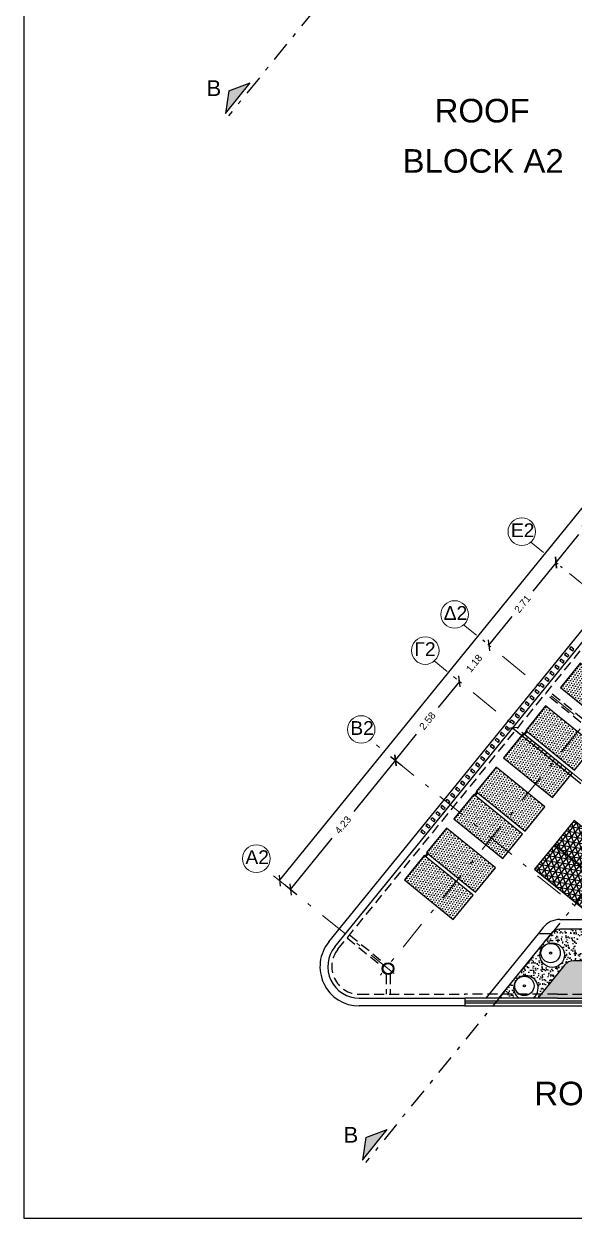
# Model space of a CAD drawing. Header units: inches. Extents: x 8644 to 9016, y -609 to 809.
# Drawn here: x 8836.09 to 8850.08, y -608.64 to -578.27 of the extents above; entities that cross this region are included whole.
import ezdxf

# ---------------------------------------------------------------- set-up
doc = ezdxf.new("R2010")
doc.units = ezdxf.units.IN
doc.header["$MEASUREMENT"] = 0
doc.linetypes.add('DASHDOT', pattern=[1, 0.5, -0.25, 0, -0.25])
doc.linetypes.add('DASHED', pattern=[19.05, 12.7, -6.35])
doc.layers.add('axis', color=8, linetype='DASHDOT', lineweight=15)
for name, color, linetype in [('DIMENSIONS', 6, 'Continuous'), ('DIMS', 6, 'Continuous'), ('floors', 8, 'Continuous'), ('NOTES', 7, 'Continuous'), ('provoles', 2, 'Continuous'), ('walls', 1, 'Continuous')]:
    doc.layers.add(name, color=color, linetype=linetype)
doc.styles.get("Standard").update_dxf_attribs({"font": 'arial.ttf'})
doc.styles.add('style1', font='arial.ttf')
doc.dimstyles.new('ekato', dxfattribs={"dimtxt": 0.18, "dimasz": 0.2, "dimexe": 0.2, "dimexo": 0.2, "dimgap": 0.2, "dimtad": 0, "dimzin": 0, "dimdsep": 46, "dimtxsty": 'style1', "dimblk": 'OBLIQUE', "dimcen": 0.2, "dimadec": 0, "dimazin": 0, "dimtfac": 1, "dimtofl": 0, "dimtmove": 0, "dimatfit": 3, "dimfxl": 1, "dimtolj": 1, "dimtzin": 0, "dimarcsym": 0})

# ---------------------------------------------------------------- blocks, each defined once
blk = doc.blocks.new('_Oblique')
at = {"color": 0, "linetype": 'ByBlock', "lineweight": -2}
blk.add_line((-0.5, -0.5), (0.5, 0.5), dxfattribs=at)
blk = doc.blocks.new('*D15423')
at = {"layer": 'DEFPOINTS', "color": 0, "transparency": 16777216}
for p in [(8862.674, -575.286), (8862.692, -575.3), (8842.579, -600.042)]:
    blk.add_point(p, dxfattribs=at)
at = {"layer": 'DIMENSIONS', "color": 0, "lineweight": -2, "transparency": 16777216}
for p, q in [((8862.692, -575.3), (8852.961, -587.288)), ((8862.829, -575.412), (8862.847, -575.426)), ((8842.596, -600.057), (8852.327, -588.069)), ((8842.734, -600.168), (8842.752, -600.183))]:
    blk.add_line(p, q, dxfattribs=at)
at = {"layer": 'DIMENSIONS', "color": 0, "lineweight": -2, "transparency": 16777216, "xscale": 0.2, "yscale": 0.2, "zscale": 0.2}
for p, rotation in [((8862.692, -575.3), 50.93301945745934), ((8842.596, -600.057), 230.9330194574593)]:
    blk.add_blockref('_Oblique', p, dxfattribs=dict(at, rotation=rotation))
at = {"layer": 'DIMENSIONS', "color": 0, "transparency": 16777216, "insert": (8852.644, -587.678), "char_height": 0.18, "attachment_point": 5, "rotation": 50.933, "style": 'style1'}
blk.add_mtext('\\A1;31.90', dxfattribs=at)
blk = doc.blocks.new('*D15424')
at = {"layer": 'DEFPOINTS', "color": 0, "transparency": 16777216}
for p in [(8845.263, -596.771), (8842.596, -600.057), (8842.874, -600.282)]:
    blk.add_point(p, dxfattribs=at)
at = {"layer": 'DIMENSIONS', "color": 0, "lineweight": -2, "transparency": 16777216}
for p, q in [((8845.541, -596.997), (8844.484, -598.3)), ((8845.419, -596.897), (8845.697, -597.123)), ((8842.874, -600.282), (8843.932, -598.979)), ((8842.752, -600.183), (8843.03, -600.408))]:
    blk.add_line(p, q, dxfattribs=at)
at = {"layer": 'DIMENSIONS', "color": 0, "lineweight": -2, "transparency": 16777216, "xscale": 0.2, "yscale": 0.2, "zscale": 0.2}
for p, rotation in [((8845.541, -596.997), 50.93301945746941), ((8842.874, -600.282), 230.9330194574694)]:
    blk.add_blockref('_Oblique', p, dxfattribs=dict(at, rotation=rotation))
at = {"layer": 'DIMENSIONS', "color": 0, "transparency": 16777216, "insert": (8844.208, -598.64), "char_height": 0.18, "attachment_point": 5, "rotation": 50.933, "style": 'style1'}
blk.add_mtext('\\A1;4.23', dxfattribs=at)
blk = doc.blocks.new('*D15425')
at = {"layer": 'DEFPOINTS', "color": 0, "transparency": 16777216}
for p in [(8847.17, -594.991), (8847.25, -595.056), (8845.263, -596.771)]:
    blk.add_point(p, dxfattribs=at)
at = {"layer": 'DIMENSIONS', "color": 0, "lineweight": -2, "transparency": 16777216}
for p, q in [((8847.17, -594.991), (8846.63, -595.656)), ((8847.095, -594.93), (8847.014, -594.865)), ((8845.541, -596.997), (8846.081, -596.332)), ((8845.419, -596.897), (8845.697, -597.123))]:
    blk.add_line(p, q, dxfattribs=at)
at = {"layer": 'DIMENSIONS', "color": 0, "lineweight": -2, "transparency": 16777216, "xscale": 0.2, "yscale": 0.2, "zscale": 0.2}
for p, rotation in [((8847.17, -594.991), 50.9330194575321), ((8845.541, -596.997), 230.9330194575321)]:
    blk.add_blockref('_Oblique', p, dxfattribs=dict(at, rotation=rotation))
at = {"layer": 'DIMENSIONS', "color": 0, "transparency": 16777216, "insert": (8846.356, -595.994), "char_height": 0.18, "attachment_point": 5, "rotation": 50.933, "style": 'style1'}
blk.add_mtext('\\A1;2.58', dxfattribs=at)
blk = doc.blocks.new('*D15426')
at = {"layer": 'DEFPOINTS', "color": 0, "transparency": 16777216}
for p in [(8847.916, -594.071), (8847.968, -594.113), (8847.25, -595.056)]:
    blk.add_point(p, dxfattribs=at)
at = {"layer": 'DIMENSIONS', "color": 0, "lineweight": -2, "transparency": 16777216}
for p, q in [((8847.813, -593.987), (8847.761, -593.945)), ((8847.916, -594.071), (8848.042, -593.916)), ((8847.095, -594.93), (8847.014, -594.865)), ((8847.17, -594.991), (8847.044, -595.146))]:
    blk.add_line(p, q, dxfattribs=at)
at = {"layer": 'DIMENSIONS', "color": 0, "lineweight": -2, "transparency": 16777216, "xscale": 0.2, "yscale": 0.2, "zscale": 0.2}
for p, rotation in [((8847.916, -594.071), 230.9330194575321), ((8847.17, -594.991), 50.93301945753208)]:
    blk.add_blockref('_Oblique', p, dxfattribs=dict(at, rotation=rotation))
at = {"layer": 'DIMENSIONS', "color": 0, "transparency": 16777216, "insert": (8847.543, -594.531), "char_height": 0.18, "attachment_point": 5, "rotation": 50.933, "style": 'style1'}
blk.add_mtext('\\A1;1.18', dxfattribs=at)
blk = doc.blocks.new('*D15427')
at = {"layer": 'DEFPOINTS', "color": 0, "transparency": 16777216}
for p in [(8849.584, -591.933), (8849.625, -591.966), (8847.968, -594.113)]:
    blk.add_point(p, dxfattribs=at)
at = {"layer": 'DIMENSIONS', "color": 0, "lineweight": -2, "transparency": 16777216}
for p, q in [((8849.625, -591.966), (8849.034, -592.694)), ((8849.74, -592.059), (8849.78, -592.092)), ((8847.916, -594.071), (8848.507, -593.343)), ((8847.813, -593.987), (8847.761, -593.945))]:
    blk.add_line(p, q, dxfattribs=at)
at = {"layer": 'DIMENSIONS', "color": 0, "lineweight": -2, "transparency": 16777216, "xscale": 0.2, "yscale": 0.2, "zscale": 0.2}
for p, rotation in [((8849.625, -591.966), 50.9330194575321), ((8847.916, -594.071), 230.9330194575321)]:
    blk.add_blockref('_Oblique', p, dxfattribs=dict(at, rotation=rotation))
at = {"layer": 'DIMENSIONS', "color": 0, "transparency": 16777216, "insert": (8848.771, -593.019), "char_height": 0.18, "attachment_point": 5, "rotation": 50.933, "style": 'style1'}
blk.add_mtext('\\A1;2.71', dxfattribs=at)
blk = doc.blocks.new('*D15428')
at = {"layer": 'DEFPOINTS', "color": 0, "transparency": 16777216}
for p in [(8851.326, -589.87), (8851.326, -589.87), (8849.584, -591.933)]:
    blk.add_point(p, dxfattribs=at)
at = {"layer": 'DIMENSIONS', "color": 0, "lineweight": -2, "transparency": 16777216}
for p, q in [((8851.326, -589.87), (8850.75, -590.58)), ((8849.625, -591.966), (8850.202, -591.256)), ((8849.74, -592.059), (8849.78, -592.092))]:
    blk.add_line(p, q, dxfattribs=at)
at = {"layer": 'DIMENSIONS', "color": 0, "lineweight": -2, "transparency": 16777216, "xscale": 0.2, "yscale": 0.2, "zscale": 0.2}
for p, rotation in [((8851.326, -589.87), 50.9330194575321), ((8849.625, -591.966), 230.9330194575321)]:
    blk.add_blockref('_Oblique', p, dxfattribs=dict(at, rotation=rotation))
at = {"layer": 'DIMENSIONS', "color": 0, "transparency": 16777216, "insert": (8850.476, -590.918), "char_height": 0.18, "attachment_point": 5, "rotation": 50.933, "style": 'style1'}
blk.add_mtext('\\A1;2.70', dxfattribs=at)
blk = doc.blocks.new('*D15458')
at = {"layer": 'DEFPOINTS', "color": 0, "transparency": 16777216}
for p in [(8848.519, -596.175), (8852.673, -599.547), (8852.673, -599.547)]:
    blk.add_point(p, dxfattribs=at)
at = {"layer": 'DIMENSIONS', "color": 0, "lineweight": -2, "transparency": 16777216}
for p, q in [((8848.519, -596.175), (8850.258, -597.587)), ((8852.673, -599.547), (8850.933, -598.135))]:
    blk.add_line(p, q, dxfattribs=at)
at = {"layer": 'DIMENSIONS', "color": 0, "lineweight": -2, "transparency": 16777216, "xscale": 0.2, "yscale": 0.2, "zscale": 0.2}
for p, rotation in [((8848.519, -596.175), 140.9330194572244), ((8852.673, -599.547), 320.9330194572244)]:
    blk.add_blockref('_Oblique', p, dxfattribs=dict(at, rotation=rotation))
at = {"layer": 'DIMENSIONS', "color": 0, "transparency": 16777216, "insert": (8850.596, -597.861), "char_height": 0.18, "attachment_point": 5, "rotation": 320.933, "style": 'style1'}
blk.add_mtext('\\A1;5.35', dxfattribs=at)

msp = doc.modelspace()

# ---------------------------------------------------------------- hatches: boundary and pattern name
at = {"layer": 'DIMENSIONS'}
h = msp.add_hatch(color=7, dxfattribs=at)
h.dxf.hatch_style = 1
h.paths.add_polyline_path([(8841.8503, -579.7667), (8841.3023, -579.9658), (8841.2201, -580.5431)])
h = msp.add_hatch(color=7, dxfattribs=at)
h.dxf.hatch_style = 1
h.paths.add_polyline_path([(8845.3348, -606.387), (8844.7868, -606.5862), (8844.7046, -607.1634)])
at = {"layer": 'floors'}
h = msp.add_hatch(dxfattribs=at)
h.set_pattern_fill('AR-CONC', color=256, scale=0.05, angle=95.93302)
h.set_pattern_definition([(145.9330195, (-2532.53446, 1426.8528), (-0.005862075, 0.359952269), [0.0375, -0.4125]), (90.9330195, (-2532.53446, 1426.8528), (-0.366910407, -0.107879508), [0.03, -0.33]), (196.384464, (-2532.53495, 1426.8828), (-0.372772478, 0.252072761), [0.031870096, -0.350571056]), (142.1172195, (-2532.63393, 1426.84246), (0.027158223, 0.539316793), [0.05625, -0.61875]), (192.568655, (-2532.63166, 1426.8874), (-0.532756348, 0.414482416), [0.04780517, -0.52585688]), (87.1171834, (-2532.63393, 1426.84246), (-0.532756348, 0.414482416), [0.045, -0.495]), (116.9330195, (-2532.61423, 1426.89478), (0.169381237, 0.3176633386), [0.0375, -0.4125]), (61.9330195, (-2532.61423, 1426.89478), (-0.373208096, 0.083528151), [0.03, -0.33]), (167.3844642, (-2532.6001, 1426.92125), (-0.203826858, 0.401191486), [0.031870095, -0.350571056]), (133.4330195, (-2532.53446, 1426.8528), (-0.1661837958, -0.011157554), [0, -0.326, 0, -0.335, 0, -0.33125]), (103.4330195, (-2532.53446, 1426.8528), (-0.2097456976, 0.110445857), [0, -0.191, 0, -0.3185, 0, -0.12625]), (63.4330195, (-2532.52294, 1426.7419), (-0.016372455, 0.2666471857), [0, -0.125, 0, -0.39, 0, -0.5175]), (53.4330195, (-2532.51777, 1426.69216), (-0.079925123, 0.284857427), [0, -0.1625, 0, -0.259, 0, -0.3675])])
edge = h.paths.add_edge_path()
edge.add_line((8853.3061, -602.0953), (8853.1813, -602.0953))
edge.add_line((8853.1813, -602.0953), (8852.2312, -602.0953))
edge.add_line((8852.2312, -602.0953), (8852.1949, -602.14))
edge.add_arc((8852.0688, -602.2953), 0.2, 0, 50.93302, ccw=False)
edge.add_arc((8852.0688, -602.2953), 0.2, -180, 0, ccw=False)
edge.add_arc((8852.0688, -602.2953), 0.2, 140.93302, 180, ccw=False)
edge.add_line((8851.9135, -602.1693), (8851.8224, -602.0953))
edge.add_line((8851.8224, -602.0953), (8850.0746, -602.0953))
edge.add_arc((8850.0746, -602.3953), 0.3, 90, 140.93302)
edge.add_line((8849.8417, -602.2062), (8849.1606, -603.0453))
edge.add_line((8849.1606, -603.0453), (8849.6585, -603.0453))
edge.add_line((8849.6585, -603.0453), (8850.4085, -603.0453))
edge.add_line((8850.4085, -603.0453), (8850.5632, -603.0453))
edge.add_arc((8850.5632, -603.5453), 0.5, 37.21017, 90, ccw=False)
edge.add_line((8850.9614, -603.2429), (8851.4586, -603.8977))
edge.add_arc((8851.8568, -603.5953), 0.5, 217.21017, 270)
edge.add_line((8851.8568, -604.0953), (8853.3061, -604.0953))
edge.add_line((8853.3061, -604.0953), (8853.3061, -602.0953))
edge = h.paths.add_edge_path(flags=16)
edge.add_line((8852.1188, -602.7453), (8852.1188, -603.3453))
edge.add_arc((8852.1188, -603.3953), 0.05, 0, 90, ccw=False)
edge.add_line((8852.1688, -603.3953), (8852.481, -603.3953))
edge.add_arc((8852.4938, -603.3953), 0.0128, 0, 180, ccw=False)
edge.add_line((8852.5065, -603.3953), (8852.7688, -603.3953))
edge.add_arc((8852.1188, -603.3953), 0.65, -270, 0, ccw=False)
edge = h.paths.add_edge_path(flags=0)
edge.add_line((8851.8063, -602.8541), (8851.9313, -603.0706))
edge.add_arc((8852.1188, -603.3953), 0.375, 120, 330)
edge.add_line((8852.4435, -603.5828), (8852.66, -603.7078))
edge.add_arc((8852.1188, -603.3953), 0.625, 120, 330, ccw=False)
edge = h.paths.add_edge_path()
edge.add_line((8857.571, -603.4297), (8864.0262, -595.4772))
edge.add_line((8864.0262, -595.4772), (8863.8709, -595.3512))
edge.add_line((8863.8709, -595.3512), (8863.8394, -595.39))
edge.add_line((8863.8394, -595.39), (8862.5944, -594.3794))
edge.add_line((8862.5944, -594.3794), (8862.0587, -595.0393))
edge.add_arc((8861.9326, -595.1946), 0.2, 0, 50.93302, ccw=False)
edge.add_arc((8861.9326, -595.1946), 0.2, -53.54449, 0, ccw=False)
edge.add_line((8862.0515, -595.3554), (8862.4086, -595.6453))
edge.add_line((8862.4086, -595.6453), (8862.188, -595.9171))
edge.add_line((8862.188, -595.9171), (8862.3433, -596.0431))
edge.add_line((8862.3433, -596.0431), (8862.1227, -596.3149))
edge.add_line((8862.1227, -596.3149), (8861.9674, -596.1888))
edge.add_line((8861.9674, -596.1888), (8861.8729, -596.3053))
edge.add_line((8861.8729, -596.3053), (8862.0281, -596.4313))
edge.add_line((8862.0281, -596.4313), (8861.8076, -596.7031))
edge.add_line((8861.8076, -596.7031), (8861.6523, -596.577))
edge.add_line((8861.6523, -596.577), (8861.5577, -596.6935))
edge.add_line((8861.5577, -596.6935), (8861.713, -596.8195))
edge.add_line((8861.713, -596.8195), (8861.4924, -597.0913))
edge.add_line((8861.4924, -597.0913), (8861.3372, -596.9652))
edge.add_line((8861.3372, -596.9652), (8861.2426, -597.0817))
edge.add_line((8861.2426, -597.0817), (8861.3979, -597.2077))
edge.add_line((8861.3979, -597.2077), (8861.1773, -597.4795))
edge.add_line((8861.1773, -597.4795), (8861.0221, -597.3534))
edge.add_line((8861.0221, -597.3534), (8860.896, -597.5087))
edge.add_line((8860.896, -597.5087), (8860.3886, -597.0968))
edge.add_line((8860.3886, -597.0968), (8858.6239, -599.2707))
edge.add_line((8858.6239, -599.2707), (8858.8729, -599.4728))
edge.add_arc((8859.016, -599.428), 0.15, 180, 197.37571, ccw=False)
edge.add_arc((8859.016, -599.3486), 0.1697, 207.89614, 332.10386)
edge.add_arc((8859.016, -599.428), 0.15, -162.62429, 0, ccw=False)
edge.add_line((8858.8729, -599.4728), (8858.6239, -599.2707))
edge.add_line((8858.6239, -599.2707), (8856.2949, -602.14))
edge.add_arc((8856.1688, -602.2953), 0.2, 0, 50.93302, ccw=False)
edge.add_arc((8856.1688, -602.2953), 0.2, -180, 0, ccw=False)
edge.add_arc((8856.1688, -602.2953), 0.2, 140.93302, 180, ccw=False)
edge.add_line((8856.0135, -602.1693), (8855.9007, -602.0777))
edge.add_arc((8855.7448, -601.3953), 0.7, 270, 282.87219, ccw=False)
edge.add_line((8855.7448, -602.0953), (8853.3061, -602.0953))
edge.add_line((8853.3061, -602.0953), (8853.3061, -604.0953))
edge.add_line((8853.3061, -604.0953), (8856.1734, -604.0953))
edge.add_arc((8856.1734, -602.2953), 1.8, 270, 320.93302)
edge = h.paths.add_edge_path(flags=16)
edge.add_arc((8859.6519, -598.8364), 0.128, 0, 360)
h.paths.add_polyline_path([(8859.7299, -598.8418), (8860.8136, -598.8418), (8860.8136, -598.5418), (8859.7299, -598.5418)], flags=16)
h.paths.add_polyline_path([(8855.2929, -603.3827), (8855.2929, -602.8033), (8854.922, -602.8033), (8854.922, -603.3827)], flags=16)
h.paths.add_polyline_path([(8857.778, -601.132), (8858.2279, -601.4971), (8858.4616, -601.2091), (8858.0118, -600.844)], flags=16)
h.paths.add_polyline_path([(8857.8246, -600.1732), (8858.2744, -600.5384), (8858.5082, -600.2504), (8858.0583, -599.8852)], flags=17)
h.paths.add_polyline_path([(8859.1562, -598.4691), (8861.5191, -598.4691), (8861.5191, -597.6536), (8859.1562, -597.6536)], flags=17)
h.paths.add_polyline_path([(8860.1399, -596.0176), (8860.7642, -596.0176), (8860.7642, -595.6267), (8860.1399, -595.6267)], flags=17)
edge = h.paths.add_edge_path()
edge.add_line((8859.2948, -596.4665), (8858.8678, -596.1199))
edge.add_line((8858.8678, -596.1199), (8858.698, -596.329))
edge.add_arc((8858.6787, -596.3528), 0.0307, 0, 50.93302, ccw=False)
edge.add_arc((8858.6787, -596.3528), 0.0307, -129.06698, 0, ccw=False)
edge.add_line((8858.6593, -596.3767), (8858.3636, -596.7411))
edge.add_line((8858.3636, -596.7411), (8858.9847, -597.2452))
edge.add_line((8858.9847, -597.2452), (8859.6058, -597.7494))
edge.add_line((8859.6058, -597.7494), (8858.4714, -599.147))
edge.add_line((8858.4714, -599.147), (8858.6239, -599.2707))
edge.add_line((8858.6239, -599.2707), (8860.3255, -597.1744))
edge.add_line((8860.3255, -597.1744), (8859.3578, -596.3889))
edge.add_line((8859.3578, -596.3889), (8859.2948, -596.4665))
h = msp.add_hatch(dxfattribs=at)
h.set_pattern_fill('DOTS', color=256, angle=410.93302, style=0)
h.set_pattern_definition([(50.9330195, (9077.77289, -2250.85687), (-0.0288309688, 0.0636520835), [0, -0.0625])])
h.paths.add_polyline_path([(8849.7383, -595.1492), (8850.9805, -596.1576), (8851.4847, -595.5365), (8850.2424, -594.5281)])
h = msp.add_hatch(dxfattribs=at)
h.set_pattern_fill('DOTS', color=256, angle=410.93302, style=0)
h.set_pattern_definition([(50.9330195, (9076.89057, -2251.94384), (-0.0288309688, 0.0636520835), [0, -0.0625])])
h.paths.add_polyline_path([(8848.8559, -596.2362), (8850.0982, -597.2446), (8850.6024, -596.6234), (8849.3601, -595.6151)])
h = msp.add_hatch(dxfattribs=at)
h.set_pattern_fill('DOTS', color=256, angle=410.93302, style=0)
h.set_pattern_definition([(50.9330195, (9076.323364, -2252.64261), (-0.0288309688, 0.0636520835), [0, -0.0625])])
h.paths.add_polyline_path([(8848.2887, -596.935), (8849.531, -597.9433), (8850.0352, -597.3222), (8848.7929, -596.3138)])
h = msp.add_hatch(dxfattribs=at)
h.set_pattern_fill('DOTS', color=256, angle=410.93302, style=0)
h.set_pattern_definition([(50.9330195, (9075.63011, -2253.49666), (-0.0288309688, 0.0636520835), [0, -0.0625])])
h.paths.add_polyline_path([(8847.5955, -597.789), (8848.8377, -598.7974), (8849.3419, -598.1762), (8848.0997, -597.1679)])
h = msp.add_hatch(dxfattribs=at)
h.set_pattern_fill('DOTS', color=256, angle=410.93302, style=0)
h.set_pattern_definition([(50.9330195, (9075.06291, -2254.19543), (-0.0288309688, 0.0636520835), [0, -0.0625])])
h.paths.add_polyline_path([(8847.0283, -598.4878), (8848.2705, -599.4961), (8848.7747, -598.875), (8847.5325, -597.8666)])
h = msp.add_hatch(dxfattribs=at)
h.set_pattern_fill('NET3', color=256, angle=50.93302)
h.set_pattern_definition([(50.93302, (8538.64179, -414.69459), (-0.097051217, 0.07877856), []), (110.93302, (8538.64179, -414.69459), (-0.11674984, -0.04465954), []), (170.93302, (8538.64179, -414.69459), (-0.019698625, -0.1234381), [])])
h.paths.add_polyline_path([(8850.0891, -598.5251), (8849.5849, -599.1463), (8850.8272, -600.1546), (8851.3314, -599.5335)])
h = msp.add_hatch(dxfattribs=at)
h.set_pattern_fill('DOTS', color=256, angle=410.93302, style=0)
h.set_pattern_definition([(50.9330195, (9074.369656, -2255.04948), (-0.0288309688, 0.0636520835), [0, -0.0625])])
h.paths.add_polyline_path([(8846.335, -599.3418), (8847.5773, -600.3502), (8848.0815, -599.7291), (8846.8392, -598.7207)])
h = msp.add_hatch(dxfattribs=at)
h.set_pattern_fill('NET3', color=256, angle=50.93302)
h.set_pattern_definition([(50.93302, (8538.1376, -415.31572), (-0.097051217, 0.07877856), []), (110.93302, (8538.1376, -415.31572), (-0.11674984, -0.04465954), []), (170.93302, (8538.1376, -415.31572), (-0.019698625, -0.1234381), [])])
h.paths.add_polyline_path([(8849.5849, -599.1463), (8849.0807, -599.7674), (8850.323, -600.7758), (8850.8272, -600.1546)])
h = msp.add_hatch(dxfattribs=at)
h.set_pattern_fill('DOTS', color=256, angle=410.93302, style=0)
h.set_pattern_definition([(50.9330195, (9073.80245, -2255.74825), (-0.0288309688, 0.0636520835), [0, -0.0625])])
h.paths.add_polyline_path([(8845.7678, -600.0406), (8847.0101, -601.049), (8847.5143, -600.4278), (8846.272, -599.4195)])
at = {"layer": 'provoles'}
h = msp.add_hatch(dxfattribs=at)
h.set_pattern_fill('AR-SAND', color=6, scale=0.08, angle=-225)
h.set_pattern_definition([(172.5, (-1304.83999, 1423.86681), (-0.1054341698, -0.1125610547), [0, -0.1216, 0, -0.136, 0, -0.13]), (142.5, (-1304.83999, 1423.86681), (-0.2597583784, -0.059531001), [0, -0.0656, 0, -0.1096, 0, -0.042]), (102.5, (-1304.77041, 1423.79724), (-0.1764825907, 0.1758423418), [0, -0.04, 0, -0.144, 0, -0.188]), (92.5, (-1304.7704, 1423.79724), (-0.219701028, 0.120403373), [0, -0.02, 0, -0.0944, 0, -0.108])])
h.paths.add_polyline_path([(8849.215, -601.9512, -0.2246322), (8849.3291, -601.7098, -0.0289929), (8849.3519, -601.6928, -0.6016329), (8849.8392, -601.9512, -1)], flags=16)
h.paths.add_polyline_path([(8849.462, -601.8979, -1), (8849.5126, -601.8979, -1)], flags=0)
h.paths.add_polyline_path([(8848.8445, -602.7337, -1), (8848.794, -602.7337, -1)], flags=0)
h.paths.add_polyline_path([(8850.1708, -601.6689, -0.2246322), (8850.285, -601.4276, -0.0289929), (8850.3078, -601.4106, -0.6016329), (8850.7951, -601.6689, -1)], flags=16)
h.paths.add_polyline_path([(8850.4179, -601.6157, -1), (8850.4684, -601.6157, -1)], flags=0)
h.paths.add_polyline_path([(8848.261, -603.4926, -1), (8848.2105, -603.4926, -1)], flags=0)
h.paths.add_polyline_path([(8851.1321, -601.6689, -0.2246322), (8851.2463, -601.4276, -0.0289929), (8851.2691, -601.4106, -0.6016329), (8851.7563, -601.6689, -1)], flags=16)
h.paths.add_polyline_path([(8851.4297, -601.6157, -1), (8851.3792, -601.6157, -1)], flags=0)
h.paths.add_polyline_path([(8852.0337, -601.6689, -0.2246322), (8852.1478, -601.4276, -0.0289929), (8852.1707, -601.4106, -0.6016329), (8852.6579, -601.6689, -1)], flags=16)
h.paths.add_polyline_path([(8852.3313, -601.6157, -1), (8852.2807, -601.6157, -1)], flags=0)
edge = h.paths.add_edge_path()
edge.add_line((8848.1605, -603.0454), (8849.1606, -603.0453))
edge.add_line((8849.1606, -603.0453), (8849.8417, -602.2062))
edge.add_arc((8850.0746, -602.3953), 0.3, 90, 140.93302, ccw=False)
edge.add_line((8850.0746, -602.0953), (8853.1813, -602.0953))
edge.add_arc((8853.1813, -601.7953), 0.3, 180, 270, ccw=False)
edge.add_line((8852.8813, -601.7953), (8852.8813, -601.2953))
edge.add_line((8852.8813, -601.2953), (8852.3035, -601.2953))
edge.add_line((8852.3035, -601.2953), (8849.724, -601.2953))
edge.add_arc((8849.724, -601.5953), 0.3, 90, 140.93302)
edge.add_line((8849.4911, -601.4062), (8848.1605, -603.0454))
edge = h.paths.add_edge_path()
edge.add_line((8848.6839, -603.0454), (8849.0342, -603.0453))
edge.add_arc((8848.859, -602.787), 0.3121, 304.13476, 484.13)
edge.add_arc((8848.8193, -602.7337), 0.2457, 123.42295, 130.06576)
edge.add_arc((8848.859, -602.787), 0.3121, 129.35871, 235.87224)

# ---------------------------------------------------------------- linework, layer by layer
at = {"layer": 'axis', "ltscale": 1.5}
for p, q in [((8867.3739, -572.9469, 0.0706), (8844.5589, -601.0539, 0.0706)), ((8868.3906, -573.8365, 0.0706), (8845.158, -602.4579, 0.0706)), ((8859.2478, -599.7772, 0.0706), (8848.9843, -591.4461, 0.0706)), ((8857.5392, -601.8821, 0.0706), (8847.2757, -593.551, 0.0706)), ((8856.7927, -602.8017, 0.0706), (8846.5292, -594.4706, 0.0706)), ((8852.2241, -602.4213, 0.0706), (8844.9008, -596.4768, 0.0706)), ((8845.5097, -602.4213, 0.0706), (8842.2339, -599.7623, 0.0706))]:
    msp.add_line(p, q, dxfattribs=at)
at = {"layer": 'axis', "color": 1, "linetype": 'Continuous'}
for centre in [(8848.7546, -591.182, 0.0706), (8847.046, -593.287, 0.0706), (8846.2995, -594.2066, 0.0706), (8844.671, -596.2128, 0.0706), (8842.0042, -599.4982, 0.0706)]:
    msp.add_circle(centre, 0.35, dxfattribs=at)
at = {"layer": 'DIMENSIONS', "color": 4, "linetype": 'DASHED', "ltscale": 0.02}
for p, q in [((8844.0787, -601.8041, 0.0706), (8852.7971, -591.0635, 0.0706)), ((8850.2549, -596.0337, 0.0706), (8849.3554, -595.3035, 0.0706)), ((8850.3179, -595.9561, 0.0706), (8849.4184, -595.2259, 0.0706)), ((8844.3136, -601.5148, 0.0706), (8845.2131, -602.245, 0.0706)), ((8844.3766, -601.4372, 0.0706), (8845.2761, -602.1674, 0.0706)), ((8845.3044, -602.4367, 0.0706), (8845.3044, -602.9453, 0.0706)), ((8845.4044, -602.4367, 0.0706), (8845.4044, -602.9453, 0.0706)), ((8844.6222, -602.9453, 0.0706), (8847.3083, -602.9453, 0.0706)), ((8849.6585, -602.9453, 0.0706), (8847.3083, -602.9454, 0.0706)), ((8849.6585, -602.9453, 0.0706), (8850.4085, -602.9453, 0.0706))]:
    msp.add_line(p, q, dxfattribs=at)
at = {"layer": 'DIMENSIONS'}
for p, q in [((8848.8123, -596.3296, 0.0706), (8848.8754, -596.2519, 0.0706)), ((8848.8317, -596.3453, 0.0706), (8848.8948, -596.2677, 0.0706)), ((8847.5519, -597.8824, 0.0706), (8847.6149, -597.8048, 0.0706)), ((8847.5713, -597.8982, 0.0706), (8847.6343, -597.8205, 0.0706)), ((8846.2914, -599.4352, 0.0706), (8846.3544, -599.3576, 0.0706)), ((8846.3108, -599.451, 0.0706), (8846.3738, -599.3733, 0.0706))]:
    msp.add_line(p, q, dxfattribs=at)
at = {"layer": 'DIMENSIONS', "color": 4, "linetype": 'DASHED', "ltscale": 0.02}
msp.add_arc((8844.6222, -602.2453, 0.0706), 0.7, 140.93302, 270, dxfattribs=at)
at = {"layer": 'DIMS', "color": 1, "linetype": 'DASHDOT'}
for p, q in [((8848.3207, -571.9542, 0.0706), (8841.2978, -580.6061, 0.0706)), ((8851.8052, -598.5745, 0.0706), (8844.7822, -607.2265, 0.0706))]:
    msp.add_line(p, q, dxfattribs=at)
at = {"layer": 'floors', "elevation": 0.0706}
for points in [[(8851.4847, -595.5365), (8850.2424, -594.5281), (8849.7383, -595.1492), (8850.9805, -596.1576)], [(8850.6024, -596.6234), (8849.3601, -595.6151), (8848.8559, -596.2362), (8850.0982, -597.2446)], [(8850.0352, -597.3222), (8848.7929, -596.3138), (8848.2887, -596.935), (8849.531, -597.9433)], [(8849.3419, -598.1762), (8848.0997, -597.1679), (8847.5955, -597.789), (8848.8377, -598.7974)], [(8848.7747, -598.875), (8847.5325, -597.8666), (8847.0283, -598.4878), (8848.2705, -599.4961)], [(8850.8272, -600.1546), (8851.3314, -599.5335), (8850.0891, -598.5251), (8849.5849, -599.1463)], [(8848.0815, -599.7291), (8846.8392, -598.7207), (8846.335, -599.3418), (8847.5773, -600.3502)], [(8850.323, -600.7758), (8850.8272, -600.1546), (8849.5849, -599.1463), (8849.0807, -599.7674)], [(8847.5143, -600.4278), (8846.272, -599.4195), (8845.7678, -600.0406), (8847.0101, -601.049)]]:
    msp.add_lwpolyline(points, close=True, dxfattribs=at)
at = {"layer": 'floors'}
for centre, radius in [((8849.5271, -601.9512, 0.0706), 0.3121), ((8849.4873, -601.8979, 0.0706), 0.2457), ((8849.4873, -601.8979, 0.0706), 0.0253), ((8848.8193, -602.7337, 0.0706), 0.2457), ((8848.8193, -602.7337, 0.0706), 0.0253)]:
    msp.add_circle(centre, radius, dxfattribs=at)
msp.add_arc((8848.859, -602.787, 0.0706), 0.3121, 304.13476, 235.87224, dxfattribs=at)
at = {"layer": 'provoles', "color": 1}
for p, q in [((8841.2201, -580.5431, 0.0706), (8841.8503, -579.7667, 0.0706)), ((8841.3023, -579.9658, 0.0706), (8841.8503, -579.7667, 0.0706)), ((8841.3023, -579.9658, 0.0706), (8841.2201, -580.5431, 0.0706)), ((8844.7046, -607.1634, 0.0706), (8845.3348, -606.387, 0.0706)), ((8844.7868, -606.5862, 0.0706), (8845.3348, -606.387, 0.0706)), ((8844.7868, -606.5862, 0.0706), (8844.7046, -607.1634, 0.0706))]:
    msp.add_line(p, q, dxfattribs=at)
at = {"layer": 'provoles', "color": 8}
for p, q in [((8849.8417, -602.2062, 0.0706), (8849.1606, -603.0453, 0.0706)), ((8853.1813, -602.0953, 0.0706), (8850.0746, -602.0953, 0.0706)), ((8850.5632, -603.1203, 0.0706), (8847.3083, -603.1203, 0.0706)), ((8850.5632, -603.1703, 0.0706), (8847.3083, -603.1703, 0.0706))]:
    msp.add_line(p, q, dxfattribs=at)
at = {"layer": 'provoles', "color": 4}
for p, q in [((8849.6585, -603.0453, 0.0706), (8847.3083, -603.0454, 0.0706)), ((8849.6585, -603.0453, 0.0706), (8850.4085, -603.0453, 0.0706)), ((8847.3083, -603.2453, 0.0706), (8849.6585, -603.2453, 0.0706)), ((8849.6585, -603.2452, 0.0706), (8850.4085, -603.2452, 0.0706))]:
    msp.add_line(p, q, dxfattribs=at)
at = {"layer": 'provoles', "color": 8}
msp.add_arc((8850.0746, -602.3953, 0.0706), 0.3, 90, 140.93302, dxfattribs=at)
at = {"layer": 'walls', "color": 5}
for p, q in [((8843.8458, -601.6151, 0.0706), (8860.8514, -580.6651, 0.0706)), ((8844.0011, -601.7411, 0.0706), (8852.7195, -591.0005, 0.0706)), ((8849.724, -601.0453, 0.0706), (8851.3137, -601.0453, 0.0706)), ((8849.297, -601.2487, 0.0706), (8849.1691, -601.4062, 0.0706)), ((8851.3137, -601.2953, 0.0706), (8849.724, -601.2953, 0.0706)), ((8849.4911, -601.4062, 0.0706), (8849.1691, -601.4062, 0.0706)), ((8844.6222, -603.0453, 0.0706), (8847.3083, -603.0453, 0.0706)), ((8847.3083, -603.0454, 0.0706), (8847.3083, -603.2453, 0.0706)), ((8847.3083, -603.2453, 0.0706), (8844.6222, -603.2453, 0.0706))]:
    msp.add_line(p, q, dxfattribs=at)
at = {"layer": 'walls', "color": 4}
for p, q in [((8849.1691, -601.4062, 0.0706), (8847.8385, -603.0454, 0.0706)), ((8849.4911, -601.4062, 0.0706), (8848.1605, -603.0454, 0.0706))]:
    msp.add_line(p, q, dxfattribs=at)
at = {"layer": 'walls'}
msp.add_lwpolyline([(8836.0943, -549.2405), (8836.0943, -608.6405), (8920.1943, -608.6405), (8920.1943, -549.2405)], close=True, dxfattribs=at)
at = {"layer": 'walls', "color": 2, "elevation": 0.0706}
for points in [[(8849.9217, -594.3679), (8849.9532, -594.3291), (8849.8756, -594.2661), (8849.8441, -594.3049)], [(8850.0477, -594.2126), (8850.0793, -594.1738), (8850.0016, -594.1108), (8849.9701, -594.1496)], [(8849.6696, -594.6785), (8849.7011, -594.6397), (8849.6235, -594.5767), (8849.592, -594.6155)], [(8849.7957, -594.5232), (8849.8272, -594.4844), (8849.7495, -594.4214), (8849.718, -594.4602)], [(8849.4175, -594.9891), (8849.449, -594.9502), (8849.3714, -594.8872), (8849.3399, -594.926)], [(8849.5436, -594.8338), (8849.5751, -594.795), (8849.4974, -594.7319), (8849.4659, -594.7708)], [(8849.1654, -595.2996), (8849.1969, -595.2608), (8849.1193, -595.1978), (8849.0878, -595.2366)], [(8849.2915, -595.1443), (8849.323, -595.1055), (8849.2453, -595.0425), (8849.2138, -595.0813)], [(8848.9133, -595.6102), (8848.9448, -595.5714), (8848.8672, -595.5083), (8848.8357, -595.5472)], [(8849.0394, -595.4549), (8849.0709, -595.4161), (8848.9933, -595.3531), (8848.9617, -595.3919)], [(8848.6612, -595.9207), (8848.6928, -595.8819), (8848.6151, -595.8189), (8848.5836, -595.8577)], [(8848.7873, -595.7655), (8848.8188, -595.7266), (8848.7412, -595.6636), (8848.7096, -595.7024)], [(8848.4092, -596.2313), (8848.4407, -596.1925), (8848.363, -596.1295), (8848.3315, -596.1683)], [(8848.5352, -596.076), (8848.5667, -596.0372), (8848.4891, -595.9742), (8848.4576, -596.013)], [(8848.1571, -596.5419), (8848.1886, -596.5031), (8848.1109, -596.44), (8848.0794, -596.4789)], [(8848.2831, -596.3866), (8848.3146, -596.3478), (8848.237, -596.2848), (8848.2055, -596.3236)], [(8847.905, -596.8524), (8847.9365, -596.8136), (8847.8588, -596.7506), (8847.8273, -596.7894)], [(8848.031, -596.6972), (8848.0625, -596.6583), (8847.9849, -596.5953), (8847.9534, -596.6341)], [(8847.6529, -597.163), (8847.6844, -597.1242), (8847.6067, -597.0612), (8847.5752, -597.1)], [(8847.7789, -597.0077), (8847.8104, -596.9689), (8847.7328, -596.9059), (8847.7013, -596.9447)], [(8847.4008, -597.4736), (8847.4323, -597.4347), (8847.3547, -597.3717), (8847.3231, -597.4105)], [(8847.5268, -597.3183), (8847.5583, -597.2795), (8847.4807, -597.2164), (8847.4492, -597.2553)], [(8847.1487, -597.7841), (8847.1802, -597.7453), (8847.1026, -597.6823), (8847.0711, -597.7211)], [(8847.2747, -597.6289), (8847.3063, -597.59), (8847.2286, -597.527), (8847.1971, -597.5658)], [(8846.8966, -598.0947), (8846.9281, -598.0559), (8846.8505, -597.9929), (8846.819, -598.0317)], [(8847.0226, -597.9394), (8847.0542, -597.9006), (8846.9765, -597.8376), (8846.945, -597.8764)], [(8846.6445, -598.4053), (8846.676, -598.3664), (8846.5984, -598.3034), (8846.5669, -598.3422)], [(8846.7706, -598.25), (8846.8021, -598.2112), (8846.7244, -598.1481), (8846.6929, -598.187)], [(8846.3924, -598.7158), (8846.4239, -598.677), (8846.3463, -598.614), (8846.3148, -598.6528)], [(8846.5185, -598.5605), (8846.55, -598.5217), (8846.4723, -598.4587), (8846.4408, -598.4975)], [(8846.2664, -598.8711), (8846.2979, -598.8323), (8846.2202, -598.7693), (8846.1887, -598.8081)]]:
    msp.add_lwpolyline(points, close=True, dxfattribs=at)
at = {"layer": 'walls', "color": 3}
for radius in [0.15, 0.13]:
    msp.add_circle((8845.3544, -602.2953, 0.0706), radius, dxfattribs=at)
at = {"layer": 'walls', "color": 5}
for centre, radius, start, end in [((8849.724, -601.5953, 0.0706), 0.55, 90, 140.93302), ((8849.724, -601.5953, 0.0706), 0.3, 90, 140.93302), ((8844.6222, -602.2453, 0.0706), 1, 140.93302, 270), ((8844.6222, -602.2453, 0.0706), 0.8, 140.93302, 270)]:
    msp.add_arc(centre, radius, start, end, dxfattribs=at)

# ---------------------------------------------------------------- texts
at = {"layer": 'axis', "color": 1, "linetype": 'Continuous', "char_height": 0.35, "width": 0.5006, "attachment_point": 1}
for s, insert in [('{\\fArial|b0|i0|c161|p34;Ε2}', (8848.477, -590.9702, 0.0706)), ('{\\fArial|b0|i0|c161|p34;Δ2}', (8846.7684, -593.0751, 0.0706)), ('{\\fArial|b0|i0|c161|p34;Γ2}', (8846.0219, -593.9947, 0.0706)), ('{\\fArial|b0|i0|c161|p34;Β2}', (8844.3935, -596.0009, 0.0706)), ('{\\fArial|b0|i0|c161|p34;Α2}', (8841.7266, -599.2864, 0.0706))]:
    msp.add_mtext(s, dxfattribs=dict(at, insert=insert))
at = {"layer": 'DIMENSIONS', "char_height": 0.6, "width": 18.095896, "attachment_point": 1}
for s, insert in [('              ROOF', (8843.2769, -580.1738, 0.0706)), ('BLOCK A2', (8845.7225, -581.4528, 0.0706)), ('{\\fArial|b0|i0|c161|p34; }   ROOF GARDEN', (8848.1427, -605.1706, 0.0706))]:
    msp.add_mtext(s, dxfattribs=dict(at, insert=insert))
at = {"layer": 'NOTES', "color": 2, "char_height": 0.4, "width": 6.0118, "attachment_point": 3}
for insert in [(8841.1115, -579.7017, 0.0706), (8844.596, -606.3221, 0.0706)]:
    msp.add_mtext('B', dxfattribs=dict(at, insert=insert))

# ---------------------------------------------------------------- dimensions: what is measured, and where the dimension line sits
at = {"layer": 'DIMENSIONS'}
dim = msp.add_aligned_dim(p1=(8842.5786, -600.0423, 0.0706), p2=(8862.6741, -575.2856, 0.0706), distance=-0.023, text='31.90', dimstyle='ekato', dxfattribs=at)
dim.commit()
dim.dimension.update_dxf_attribs({"geometry": '*D15423', "text_midpoint": (8852.6442, -587.6785, 0.0706)})
for base, p1, p2, picture, middle in [((8851.3265, -589.8699, 0.0706), (8849.5842, -591.9332, 0.0706), (8851.3265, -589.8699, 0.0706), '*D15428', (8850.4757, -590.9181, 0.0706)), ((8849.6249, -591.9662, 0.0706), (8847.9683, -594.1134, 0.0706), (8849.5842, -591.9332, 0.0706), '*D15427', (8848.7706, -593.0187, 0.0706)), ((8847.9163, -594.0712, 0.0706), (8847.25, -595.0559, 0.0706), (8847.9683, -594.1134, 0.0706), '*D15426', (8847.543, -594.531, 0.0706)), ((8847.1698, -594.9908, 0.0706), (8845.2633, -596.7714, 0.0706), (8847.25, -595.0559, 0.0706), '*D15425', (8846.3555, -595.9939, 0.0706))]:
    dim = msp.add_linear_dim(base=base, p1=p1, p2=p2, angle=50.93302, dimstyle='ekato', override={"dimtmove": 1}, dxfattribs=at)
    dim.commit()
    dim.dimension.update_dxf_attribs({"geometry": picture, "text_midpoint": middle})
for p1, p2, distance, picture, middle in [((8848.5189, -596.1754, 0.0706), (8852.6727, -599.5471, 0.0706), 0, '*D15458', (8850.5958, -597.8612, 0.0706)), ((8845.2633, -596.7714, 0.0706), (8842.5965, -600.0568, 0.0706), 0.358, '*D15424', (8844.2079, -598.6397, 0.0706))]:
    dim = msp.add_aligned_dim(p1=p1, p2=p2, distance=distance, dimstyle='ekato', dxfattribs=at)
    dim.commit()
    dim.dimension.update_dxf_attribs({"geometry": picture, "text_midpoint": middle})

doc.saveas('drawing.dxf')
